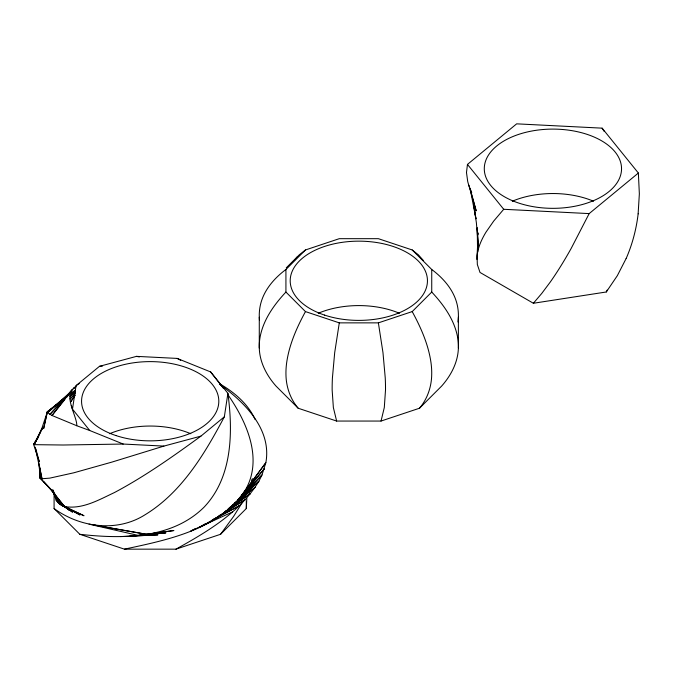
<?xml version="1.0" encoding="UTF-8"?>
<svg xmlns="http://www.w3.org/2000/svg" width="673" height="673" viewBox="0 0 673 673"><rect width="100%" height="100%" fill="white"/><g stroke="black" fill="none" stroke-linecap="round" stroke-linejoin="round"><path stroke-width="1.01" d="M43.812 481.7L53.546 492.165L39.791 477.965L39.749 467.811M626.151 258.482L617.334 275.669L606.289 291.981L533.378 303.262L480.009 272.447L477.342 264.514L477.056 255.849A148.775 58.517 -26.8 0 1 485.982 232.16L493.688 221.081L503.715 209.286L589.169 213.602L638.366 173.037L602.116 128.156L516.662 123.84L467.466 164.405L466.482 172.524L467.701 181.441A148.775 53.84 31.1 0 0 471.739 192.495M477.965 242.095L477.603 252.182L477.216 227.954M478.225 235.037L478.293 233.018M54.084 493.166L54.084 508.544L79.835 534.295L124.438 549.16L175.947 549.16L220.551 534.295L246.301 508.544L246.831 498.399M476.888 259.408L477.603 245.502M286.261 267.854L299.283 254.831L305.458 249.961L339.293 238.679L378.369 238.679L412.204 249.961L431.738 269.494C443.768 278.471 454.376 290.736 457.43 305.803A72.886 57.483 -24.9 0 1 458.38 317.227L457.993 322.014M458.38 317.227L458.38 348.025C457.985 362.284 450.986 375.534 441.681 386.033L419.481 408.233L381.036 421.054L336.635 421.054L298.181 408.233L275.98 386.033C266.685 375.534 259.677 362.284 259.282 348.025L259.282 317.227A72.886 57.483 24.9 0 1 260.232 305.803C263.286 290.736 273.894 278.471 285.924 269.494L305.458 249.961M638.13 213.863L639.35 193.874L638.366 173.037M227.903 393.318L224.345 416.814L200.916 436.129L163.892 446.098L123.201 444.045L89.745 430.518L72.482 409.142L76.041 385.646L99.469 366.331L136.484 356.362L177.184 358.415L210.641 371.942L227.903 393.318C233.035 431.948 232.622 477.149 204.054 507.19C171.775 539.174 121.998 539.065 79.835 534.295M431.738 269.494L431.738 292.048L412.204 311.591L378.369 322.863L339.293 322.863L334.691 352.644L332.412 377.974A72.886 15.403 -81.2 0 0 332.159 390.104L333.362 407.544L336.635 421.054M48.338 411.304L47.211 412.019L43.661 428.499L47.48 411.582L60.587 401.655M47.48 411.582L41.945 428.053L34.273 444.668L33.65 444.517L38.664 436.558M381.036 421.054L384.3 407.544L385.503 390.104A72.886 15.403 81.2 0 0 385.25 377.974L382.979 352.644L378.369 322.863M606.289 291.981L607.155 290.105M589.169 213.602L571.209 248.362A148.775 33.372 -66.8 0 1 550.287 282.021L541.765 293.42L533.378 303.262M251.483 480.514L252.392 478.646M200.916 436.129C173.104 456.42 144.872 476.391 114.418 492.56C98.956 499.787 82.173 509.68 64.482 506.517L52.301 491.366L39.64 477.216L40.128 476.223M40.851 431.62L34.273 444.668L63.127 445.013L123.201 444.045M41.793 429.753L42.727 427.893L33.65 444.517L39.227 461.56L35.837 448.958M224.345 416.814C204.676 453.863 181.828 492.325 145.107 514.736C117.102 532.57 80.137 527.548 54.084 508.544M76.125 386.605C61.504 394.142 77.185 415.544 76.781 425.74L89.745 430.518M285.924 269.494L285.924 292.048L305.458 311.591C296.759 327.566 289.222 344.576 286.656 362.722A72.886 42.079 -60 0 0 285.958 374.701C286.143 386.824 290.265 398.963 298.181 408.233M243.542 500.409L233.556 516.494L220.551 534.295M124.438 549.16C168.04 539.805 219.819 529.617 245.78 489.338C263.093 458.178 246.495 421.517 228.08 394.975M33.65 444.517L38.63 436.659M75.006 395.404L70.522 402.059L74.997 395.497M242.322 494.815L265.852 462.671C271.968 429.13 244.324 401.941 219.448 384.182M71.792 389.86L51.998 415.485L47.522 412.633L47.211 412.019L70.379 392.982M294.791 259.82L297.483 256.623M419.481 408.233C427.397 398.963 431.519 386.824 431.704 374.701A72.886 42.079 60 0 0 431.006 362.722C428.44 344.576 420.903 327.566 412.204 311.591M65.012 399.316L51.998 415.485L76.781 425.74M66.316 397.693L71.523 391.223M73.475 388.801L74.779 387.185L73.391 388.691M235.432 502.773L233.413 505.145L261.982 474.978L265.852 462.671L238.2 500.089L264.296 468.82L244.829 491.719M239.453 498.037L238.116 499.618L246.789 490.617M241.472 495.665L243.483 493.301M72.011 390.205L49.92 414.366L63.725 399.964M285.924 292.048C274.231 304.566 263.673 319.204 260.232 336.307A72.886 57.483 -24.9 0 0 259.282 348.025M75.04 393.697L70.068 398.996L75.006 393.806M65.172 398.441L70.261 393.141M233.035 504.775L227.97 509.983L258.928 481.136L261.982 474.978L249.683 487.639M175.947 549.16C207.133 531.821 240.042 512.548 258.928 481.136L244.257 494.386M226.498 510.428L221.871 514.618L255.117 487.294L232.252 505.431M228.82 508.334L230.359 506.946M234.221 503.454L235.769 502.058M239.622 498.575L242.709 495.782M71.405 391.164L47.522 412.633L63.346 399.198M67.3 395.842L68.882 394.496M75.561 391.61L69.967 396.237L75.519 391.669M220.82 514.5L215.099 519.034L250.566 493.46L234.271 504.775M47.211 412.019L57.945 403.817M210.245 521.449L207.671 523.232L245.266 499.635L225.564 511.53M211.961 520.254L213.678 519.068M227.407 509.537L231.697 506.559M75.452 390.281L70.228 393.798L75.426 390.332M76.041 385.646L79.221 383.56M204.962 523.973L199.587 527.22L239.218 505.81L214.098 518.883M195.49 528.574L190.838 530.997L232.421 511.985M163.892 446.098L111.819 462.124L73.794 472.799L49.827 478.124L41.987 478.739L39.791 477.965M33.717 444.323L34.533 444.113M146.714 534.328L173.903 530.534L138.352 535.456L89.046 524.166L146.714 534.328L94.775 525.218M99.469 366.331L102.607 366.011M138.352 535.456L165.92 532.873L129.595 536.204L157.903 534.85L120.442 536.574M136.484 356.362L139.37 356.934M305.458 311.591L339.293 322.863M52.275 490.617L59.603 504.119L64.482 506.517L51.552 490.255L61.866 505.516L84.007 515.754L59.603 504.119L56.12 500.148L53.79 492.93M177.184 358.415L180.709 360.324M52.687 489.927L57.685 502.336L59.476 503.345M64.844 506.374L80.045 514.971L59.603 504.119L56.465 497.49M220.105 384.014C234.574 392.527 248.194 404.027 255.193 419.632M57.685 502.336L60.318 504.069M62.067 505.221L72.583 512.153L63.531 505.558M412.204 249.961L418.379 254.831L423.384 260.485M63.422 505.76L69.1 510.126L66.232 507.164M39.64 477.216L41.726 479.462M431.738 292.048C443.431 304.566 453.997 319.204 457.43 336.307A72.886 57.483 24.9 0 1 458.38 348.025M467.466 164.405L503.715 209.286M210.641 371.942L223.596 388.557M602.116 128.156L604.304 131.538M52.41 490.575L61.866 505.516M52.881 489.91L53.773 491.803M54.673 493.696L55.565 495.597M71.321 405.44L72.482 409.142M468.803 185.226L476.181 210.8L470.259 189.138L475.954 218.826L473.624 203.439M35.189 447.166L41.987 478.739L38.47 461.081L40.573 478.478L40.321 472.48M473.859 205.467L476.391 222.881L478.537 248.387L477.771 236.13M477.258 227.962L477.645 234.086M259.282 317.227L259.45 320.087M246.301 501.368L246.301 508.544M318.22 313.273A68.621 39.614 0 0 1 399.451 313.273M109.573 433.732A68.621 39.614 0 0 1 190.804 433.732M638.147 213.863A148.775 129.939 81.1 0 1 626.159 258.491M512.304 201.219A68.621 39.614 0 0 1 593.527 201.219M57.769 501.351L56.12 500.148L57.743 501.402M324.521 315.082A68.621 39.614 0 0 0 427.448 280.776A68.621 39.614 0 0 0 324.521 246.461A68.621 39.614 0 0 0 324.521 315.082M115.882 435.54A68.621 39.614 0 0 0 218.809 401.226A68.621 39.614 0 0 0 115.882 366.92A68.621 39.614 0 0 0 115.882 435.54M512.649 200.798A68.621 39.614 0 0 0 621.171 172.81A68.621 39.614 0 0 0 524.923 132.547A68.621 39.614 0 0 0 512.649 200.798"/></g></svg>
